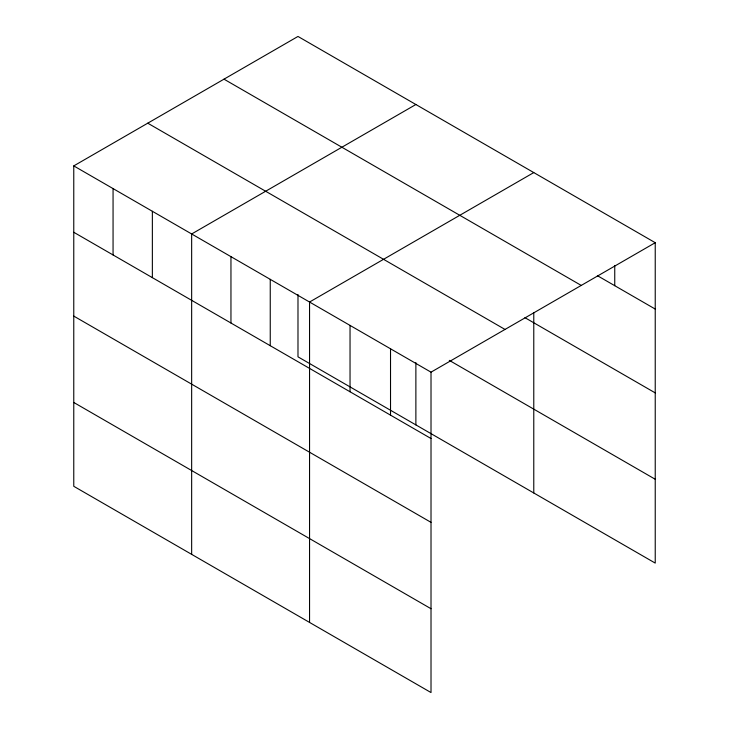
<?xml version="1.0" encoding="UTF-8"?>
<svg xmlns="http://www.w3.org/2000/svg" width="729" height="729" viewBox="0 0 729 729"><rect width="100%" height="100%" fill="white"/><g stroke="black" fill="none" stroke-linecap="round" stroke-linejoin="round"><path stroke-width="1.09" d="M73.766 165.902L431.012 372.164L431.012 692.55L73.766 486.298L73.766 165.902L297.988 36.45L655.234 242.702L655.234 563.098L297.988 356.836L297.988 294.534M415.876 104.511L191.654 233.973L191.654 554.359M533.774 172.582L309.552 302.034L309.552 622.42M431.012 372.164L655.234 242.702M597.397 275.671L655.234 309.069M223.994 79.169L581.241 285.422M524.926 317.662L655.234 392.895M147.759 123.183L505.006 329.435M449.283 360.363L655.234 479.263M73.766 232.269L431.012 438.521M73.766 316.094L431.012 522.347M73.766 402.463L431.012 608.724M614.747 265.447L614.747 285.695M533.774 312.577L533.774 492.968M415.876 362.595L415.876 424.907M390.525 348.781L390.525 415.147M350.038 325.407L350.038 391.774M270.249 279.344L270.249 345.71M230.956 256.654L230.956 323.02M152.361 211.282L152.361 277.64M113.059 188.592L113.059 254.95"/></g></svg>
